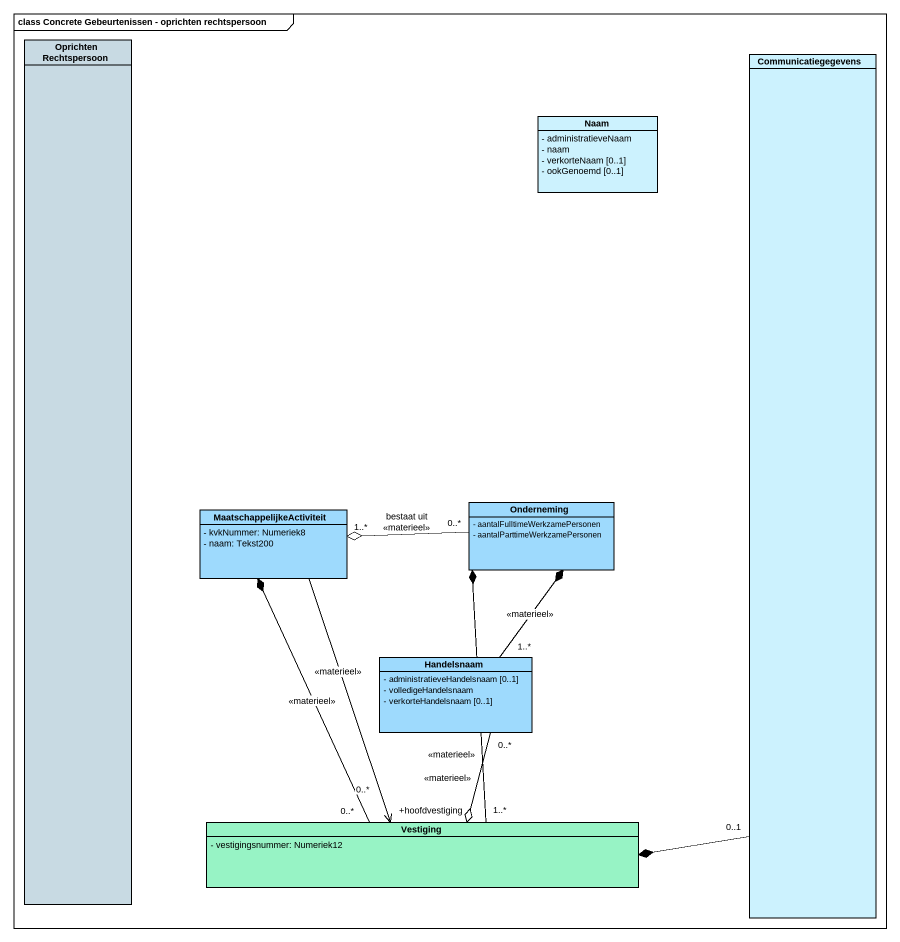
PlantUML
@startuml
mainframe class Concrete Gebeurtenissen - oprichten rechtspersoon
hide circle
hide empty members
skinparam classAttributeIconSize 0
class "Oprichten Rechtspersoon" as Oprichten_Rechtspersoon #C8DAE3
class Communicatiegegevens #CCF2FE
class Naam #CCF2FE {
  - administratieveNaam
  - naam
  - verkorteNaam [0..1]
  - ookGenoemd [0..1]
}
class MaatschappelijkeActiviteit #9EDAFD {
  - kvkNummer: Numeriek8
  - naam: Tekst200
}
class Onderneming #9EDAFD {
  - aantalFulltimeWerkzamePersonen
  - aantalParttimeWerkzamePersonen
}
class Handelsnaam #9EDAFD {
  - administratieveHandelsnaam [0..1]
  - volledigeHandelsnaam
  - verkorteHandelsnaam [0..1]
}
class Vestiging #97F3C5 {
  - vestigingsnummer: Numeriek12
}
Communicatiegegevens "0..1" --* Vestiging
MaatschappelijkeActiviteit "1..*" o-right- "0..*" Onderneming : bestaat uit\n<<materieel>>
MaatschappelijkeActiviteit --> "+hoofdvestiging\n0..*" Vestiging : <<materieel>>
Handelsnaam "1..*" -up-* Onderneming : <<materieel>>
Handelsnaam "0..*" --o Vestiging : <<materieel>>
Vestiging "0..*" -up-* MaatschappelijkeActiviteit : <<materieel>>
Vestiging "1..*" -up-* Onderneming : <<materieel>>
@enduml
